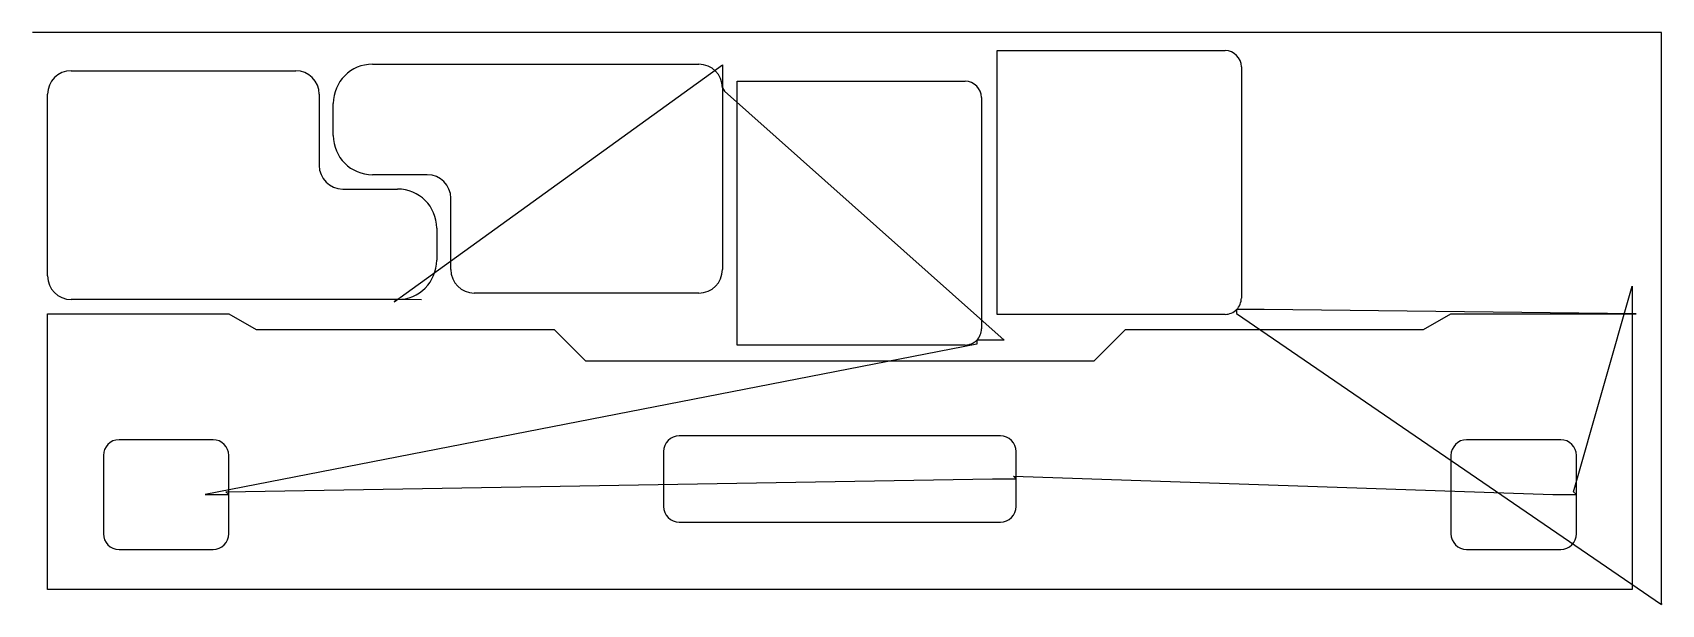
# Model space of a CAD drawing. Header units: metres. Extents: x 0 to 2079, y 0 to 730.
import ezdxf

# ---------------------------------------------------------------- set-up
doc = ezdxf.new("R2010")
doc.units = ezdxf.units.M

msp = doc.modelspace()

# ---------------------------------------------------------------- linework, layer by layer
at = {"layer": 'TOOL_0'}
for p, q in [((1, 729.711), (0, 729.711)), ((2078.929, 729.711), (1, 729.711)), ((2078.929, 1.003), (2078.929, 729.711)), ((433.812, 689.343), (850.412, 689.343)), ((461.526, 386.272), (880.412, 688.608)), ((880.412, 688.608), (880.412, 659.343)), ((1231.197, 370.153), (1231.197, 706.753)), ((1231.197, 706.753), (1521.997, 706.753)), ((49.207, 681.101), (335.807, 681.101)), ((899.458, 330.999), (899.458, 667.599)), ((899.458, 667.599), (1190.258, 667.599)), ((1542.797, 685.953), (1542.797, 390.953)), ((19.207, 419.101), (19.207, 651.101)), ((365.807, 651.101), (365.807, 560.101)), ((880.412, 659.343), (880.412, 427.343)), ((880.412, 659.343), (882.987, 654.983)), ((882.987, 654.983), (1239.966, 337.091)), ((1211.058, 646.799), (1211.058, 351.799)), ((383.812, 598.343), (383.812, 639.343)), ((503.812, 548.343), (433.812, 548.343)), ((395.807, 530.101), (465.807, 530.101)), ((533.812, 427.343), (533.812, 518.343)), ((515.807, 480.101), (515.807, 439.101)), ((850.412, 397.343), (563.812, 397.343)), ((1966.817, 143.648), (2041.603, 406.013)), ((2041.603, 406.013), (2041.603, 371.013)), ((465.807, 389.101), (49.207, 389.101)), ((465.807, 389.101), (461.526, 386.272)), ((496.354, 388.564), (465.807, 389.101)), ((1571.705, 376.245), (1536.705, 376.245)), ((1536.705, 376.245), (1536.705, 371.245)), ((2046.603, 371.013), (1571.705, 376.245)), ((19.103, 19.213), (19.103, 371.013)), ((19.103, 371.013), (250.594, 371.013)), ((250.594, 371.013), (285.235, 351.013)), ((1521.997, 370.153), (1231.197, 370.153)), ((1536.705, 371.245), (2078.929, 0.003)), ((1775.471, 351.013), (1810.112, 371.013)), ((1810.112, 371.013), (2041.603, 371.013)), ((2041.603, 371.013), (2041.603, 19.213)), ((2041.603, 371.013), (2046.603, 371.013)), ((285.235, 351.013), (665.726, 351.013)), ((665.726, 351.013), (705.726, 311.013)), ((1239.966, 337.091), (1204.966, 337.091)), ((1204.966, 337.091), (1204.966, 332.091)), ((1354.98, 311.013), (1394.98, 351.013)), ((1394.98, 351.013), (1775.471, 351.013)), ((1204.966, 332.091), (220.353, 140.11)), ((1190.258, 330.999), (899.458, 330.999)), ((705.726, 311.013), (1354.98, 311.013)), ((230.353, 210.11), (110.353, 210.11)), ((1235.353, 215.111), (825.353, 215.111)), ((1950.353, 210.112), (1830.353, 210.112)), ((90.353, 190.11), (90.353, 90.11)), ((250.353, 140.11), (250.353, 190.11)), ((805.353, 195.111), (805.353, 125.111)), ((1255.353, 160.111), (1255.353, 195.111)), ((1810.353, 190.112), (1810.353, 90.112)), ((1970.353, 140.112), (1970.353, 190.112)), ((246.817, 143.646), (1225.353, 160.111)), ((1225.353, 160.111), (1255.353, 160.111)), ((1255.353, 160.111), (1251.817, 163.647)), ((1251.817, 163.647), (1940.353, 140.112)), ((1255.353, 125.111), (1255.353, 160.111)), ((220.353, 140.11), (250.353, 140.11)), ((250.353, 140.11), (246.817, 143.646)), ((250.353, 90.11), (250.353, 140.11)), ((1940.353, 140.112), (1970.353, 140.112)), ((1970.353, 140.112), (1966.817, 143.648)), ((1970.353, 90.112), (1970.353, 140.112)), ((825.353, 105.111), (1235.353, 105.111)), ((110.353, 70.11), (230.353, 70.11)), ((1830.353, 70.112), (1950.353, 70.112)), ((2041.603, 19.213), (19.103, 19.213)), ((2078.929, 0.003), (2078.929, 1.003)), ((2078.929, 1.003), (2078.929, 0.003)), ((2078.929, 0.003), (2078.929, 1.003))]:
    msp.add_line(p, q, dxfattribs=at)
for centre, radius, start, end in [((433.812, 639.343), 50, 90, 180), ((850.412, 659.343), 30, 0, 90), ((1521.997, 685.953), 20.8, 0, 90), ((49.207, 651.101), 30, 90, 180), ((335.807, 651.101), 30, 0, 90), ((1190.258, 646.799), 20.8, 0, 90), ((433.812, 598.343), 50, 180, 270), ((395.807, 560.101), 30, 180, 270), ((503.812, 518.343), 30, 0, 90), ((465.807, 480.101), 50, 0, 90), ((465.807, 439.101), 50, 270, 0), ((49.207, 419.101), 30, 180, 270), ((563.812, 427.343), 30, 180, 270), ((850.412, 427.343), 30, 270, 0), ((1521.997, 390.953), 20.8, 270, 315), ((1521.997, 390.953), 20.8, 315, 0), ((1190.258, 351.799), 20.8, 270, 315), ((1190.258, 351.799), 20.8, 315, 0), ((110.353, 190.11), 20, 90, 180), ((230.353, 190.11), 20, 0, 90), ((825.353, 195.111), 20, 90, 180), ((1235.353, 195.111), 20, 0, 90), ((1830.353, 190.112), 20, 90, 180), ((1950.353, 190.112), 20, 0, 90), ((825.353, 125.111), 20, 180, 270), ((1235.353, 125.111), 20, 270, 0), ((110.353, 90.11), 20, 180, 270), ((230.353, 90.11), 20, 270, 0), ((1830.353, 90.112), 20, 180, 270), ((1950.353, 90.112), 20, 270, 0)]:
    msp.add_arc(centre, radius, start, end, dxfattribs=at)

doc.saveas('drawing.dxf')
